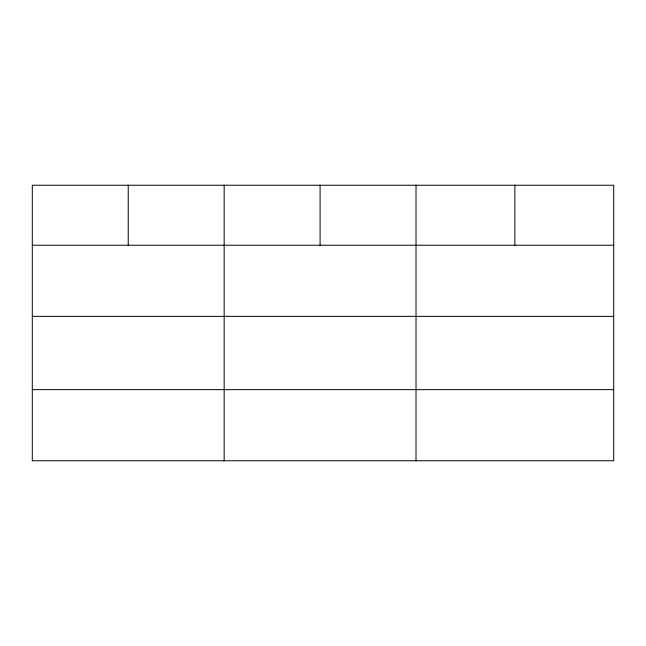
<?xml version="1.0" encoding="UTF-8"?>
<svg xmlns="http://www.w3.org/2000/svg" width="646" height="646" viewBox="0 0 646 646"><rect width="100%" height="100%" fill="white"/><g stroke="black" fill="none" stroke-linecap="round" stroke-linejoin="round"><path stroke-width="0.97" d="M613.7 316.362L613.7 185.232L32.3 185.232L32.3 460.768L613.7 460.768L613.7 316.362L32.3 316.362M32.3 245.23L613.7 245.23M32.3 389.643L613.7 389.643M514.862 185.232L514.862 245.23M416.024 185.232L416.024 460.768M320.093 185.232L320.093 245.23M224.162 185.232L224.162 460.768M128.231 185.232L128.231 245.23"/></g></svg>
